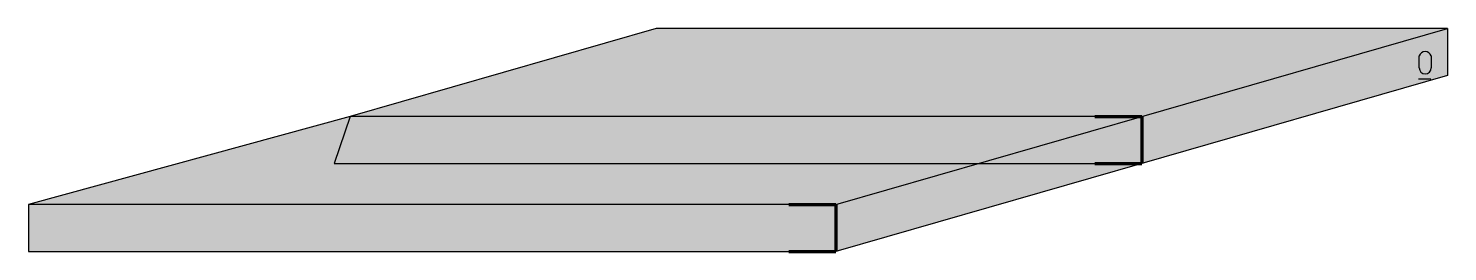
# Model space of a CAD drawing. Header units: millimetres. Extents: x 6614975 to 6624097, y 8742145 to 8746891.
# Drawn here: x 6620314.7 to 6620465.8, y 8745177.2 to 8745201 of the extents above; entities that cross this region are included whole.
import ezdxf

# ---------------------------------------------------------------- set-up
doc = ezdxf.new("R2010")
doc.units = ezdxf.units.MM

msp = doc.modelspace()

# ---------------------------------------------------------------- hatches: boundary and pattern name
at = {"lineweight": 211}
h = msp.add_hatch(color=8, dxfattribs=at)
h.dxf.hatch_style = 1
h.paths.add_polyline_path([(6620428.276, 8745191.611), (6620433.276, 8745191.611), (6620465.848, 8745200.984), (6620381.545, 8745200.984), (6620348.973, 8745191.611)])
h = msp.add_hatch(color=8, dxfattribs=at)
h.dxf.hatch_style = 1
h.paths.add_polyline_path([(6620465.848, 8745195.984), (6620465.848, 8745200.984), (6620433.276, 8745191.611), (6620433.276, 8745186.611)])
h = msp.add_hatch(color=8, dxfattribs=at)
h.dxf.hatch_style = 1
h.paths.add_polyline_path([(6620395.704, 8745182.239), (6620400.704, 8745182.239), (6620433.276, 8745191.611), (6620348.973, 8745191.611), (6620314.704, 8745182.239)])
h = msp.add_hatch(color=8, dxfattribs=at)
h.dxf.hatch_style = 1
h.paths.add_polyline_path([(6620433.276, 8745186.611), (6620433.276, 8745191.611), (6620428.276, 8745191.611), (6620348.973, 8745191.611), (6620347.276, 8745186.611), (6620428.276, 8745186.611)])
h = msp.add_hatch(color=8, dxfattribs=at)
h.dxf.hatch_style = 1
h.paths.add_polyline_path([(6620433.276, 8745186.611), (6620433.276, 8745191.611), (6620400.704, 8745182.239), (6620400.704, 8745177.239)])
h = msp.add_hatch(color=8, dxfattribs=at)
h.dxf.hatch_style = 1
h.paths.add_polyline_path([(6620400.704, 8745177.239), (6620400.704, 8745182.239), (6620395.704, 8745182.239), (6620314.704, 8745182.239), (6620314.704, 8745177.239), (6620395.704, 8745177.239)])

# ---------------------------------------------------------------- linework, layer by layer
at = {"color": 7, "lineweight": 211, "true_color": 0xffffff}
for p, q in [((6620428.276, 8745191.611), (6620433.276, 8745191.611)), ((6620433.276, 8745191.611), (6620433.276, 8745186.611)), ((6620428.276, 8745186.611), (6620433.276, 8745186.611)), ((6620395.704, 8745182.239), (6620400.704, 8745182.239)), ((6620400.704, 8745182.239), (6620400.704, 8745177.239)), ((6620395.704, 8745177.239), (6620400.704, 8745177.239))]:
    msp.add_line(p, q, dxfattribs=at)
for points in [[(6620465.848, 8745200.984), (6620381.545, 8745200.984), (6620348.973, 8745191.611)], [(6620433.276, 8745191.611), (6620465.848, 8745200.984), (6620465.848, 8745195.984), (6620433.276, 8745186.611)], [(6620462.823, 8745196.778), (6620462.823, 8745198.058)], [(6620464.101, 8745198.058), (6620464.101, 8745196.778)], [(6620462.764, 8745195.605), (6620464.044, 8745195.605)], [(6620433.276, 8745191.611), (6620348.973, 8745191.611), (6620314.704, 8745182.239)], [(6620428.276, 8745191.611), (6620348.973, 8745191.611), (6620347.276, 8745186.611), (6620428.276, 8745186.611)], [(6620400.704, 8745182.239), (6620433.276, 8745191.611), (6620433.276, 8745186.611), (6620400.704, 8745177.239)], [(6620395.704, 8745182.239), (6620314.704, 8745182.239), (6620314.704, 8745177.239), (6620395.704, 8745177.239)]]:
    msp.add_lwpolyline(points)
for centre, radius, start, end in [((6620463.462, 8745197.86), 0.669, 17.21992, 162.78008), ((6620463.462, 8745196.779), 0.639, 180.05766, 0.05766)]:
    msp.add_arc(centre, radius, start, end)

doc.saveas('drawing.dxf')
